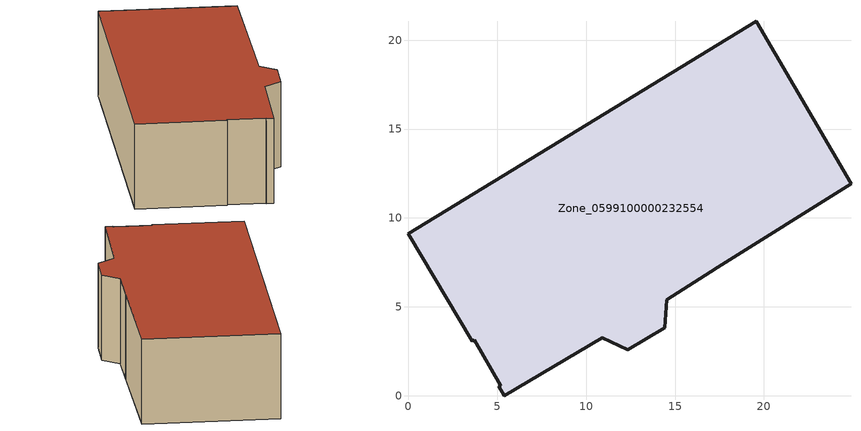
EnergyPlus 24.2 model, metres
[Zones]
Zone_0599100000232554
 floor ground (C_G): 17.41,7.21 17.02,6.97 14.52,5.39 14.41,3.82 12.33,2.59 10.9,3.26 5.39,0 5.09,0.51 5.18,0.55 3.69,3.15 3.57,3.07 0,9.12 19.57,21.06 24.9,11.93 z0
 wall outside (C_F): 19.57,21.06 0,9.12 3.57,3.07 3.69,3.15 5.18,0.55 5.09,0.51 5.39,0 10.9,3.26 12.33,2.59 14.41,3.82 14.52,5.39 17.02,6.97 17.41,7.21 24.9,11.93 19.57,21.06 z0:6.95
 roof outside (C_R): 5.09,0.51 5.39,0 10.9,3.26 12.33,2.59 14.41,3.82 14.52,5.39 17.02,6.97 17.41,7.21 24.9,11.93 19.57,21.06 0,9.12 3.57,3.07 3.69,3.15 5.18,0.55 z6.95
[BUILDING]
Pand.0599100000232554: North Axis=0; Terrain=City; Loads Convergence Tolerance Value=0.04; Temperature Convergence Tolerance Value=0.4; Solar Distribution=FullExterior; Maximum Number of Warmup Days=25; Minimum Number of Warmup Days=1
[Site:Location]
Rotterdam.The.Hague.AP_ZH_NLD Design_Conditions: Latitude=51.96; Longitude=4.45; Time Zone=1; Elevation=-4.5
[SITE:GROUNDTEMPERATURE:BUILDINGSURFACE]
18, 18, 18, 18, 18, 18, 18, 18, 18, 18, 18, 18
[MATERIAL] Thermal Absorptance=0.9; Solar Absorptance=0.7; Visible Absorptance=0.7
Name | Roughness | Thickness | Conductivity | Density | Specific Heat
G.D.1965 | MediumSmooth | 0.15 | 1 | 540 | 1210
F.D.1965 | Rough | 0.3 | 0.857143 | 1920 | 840
R.D.1965 | MediumRough | 0.2 | 0.08 | 1500 | 1000
[CONSTRUCTION]
C_G: G.D.1965
C_F: F.D.1965
C_R: R.D.1965
[ZONE]
Zone_0599100000232554: Type=1; Multiplier=1; Ceiling Height=Autocalculate; Volume=Autocalculate; Floor Area=autocalculate; Part of Total Floor Area=Yes
[ZONEINFILTRATION:DESIGNFLOWRATE]
Infil_Zone_0599100000232554: Zone or ZoneList or Space or SpaceList=Zone_0599100000232554; Schedule=AlwaysOn; Design Flow Rate Calculation Method=Flow/Area; Flow Rate per Floor Area=0.0042; Constant Term Coefficient=1; Temperature Term Coefficient=0; Velocity Term Coefficient=0; Velocity Squared Term Coefficient=0
[HVACTEMPLATE:ZONE:IDEALLOADSAIRSYSTEM]
Zone_0599100000232554: Maximum Heating Supply Air Temperature=50; Minimum Cooling Supply Air Temperature=13; Maximum Heating Supply Air Humidity Ratio=0.0156; Minimum Cooling Supply Air Humidity Ratio=0.0077; Heating Limit=NoLimit; Cooling Limit=NoLimit; Dehumidification Control Type=ConstantSensibleHeatRatio; Cooling Sensible Heat Ratio=0.7; Dehumidification Setpoint=60; Humidification Control Type=None; Humidification Setpoint=30; Outdoor Air Method=None; Outdoor Air Flow Rate per Person=0.00944; Outdoor Air Flow Rate per Zone Floor Area=0; Outdoor Air Flow Rate per Zone=0; Demand Controlled Ventilation Type=None; Outdoor Air Economizer Type=NoEconomizer; Heat Recovery Type=None; Sensible Heat Recovery Effectiveness=0.7; Latent Heat Recovery Effectiveness=0.65
[ZONECONTROL:THERMOSTAT]
ThermostatControl_Zone_0599100000232554: Zone or ZoneList=Zone_0599100000232554; Control Type Schedule=DualSetpointControlType; Control 1=Thermostat_Zone_0599100000232554; Temperature Difference Between Cutout And Setpoint=0
[THERMOSTATSETPOINT:DUALSETPOINT]
Thermostat_Zone_0599100000232554: Heating Setpoint Temperature Schedule=HeatingSetpoint_Zone_0599100000232554; Cooling Setpoint Temperature Schedule=CoolingSetpoint_Zone_0599100000232554
[SCHEDULE:COMPACT]
HeatingSetpoint_Zone_0599100000232554: Through: 12/31, For: AllDays, Until: 24:00, 21
CoolingSetpoint_Zone_0599100000232554: Through: 12/31, For: AllDays, Until: 24:00, 24
DualSetpointControlType: Through: 12/31, For: AllDays, Until: 24:00, 4
AlwaysOn: Through: 12/31, For: AllDays, Until: 24:00, 1
